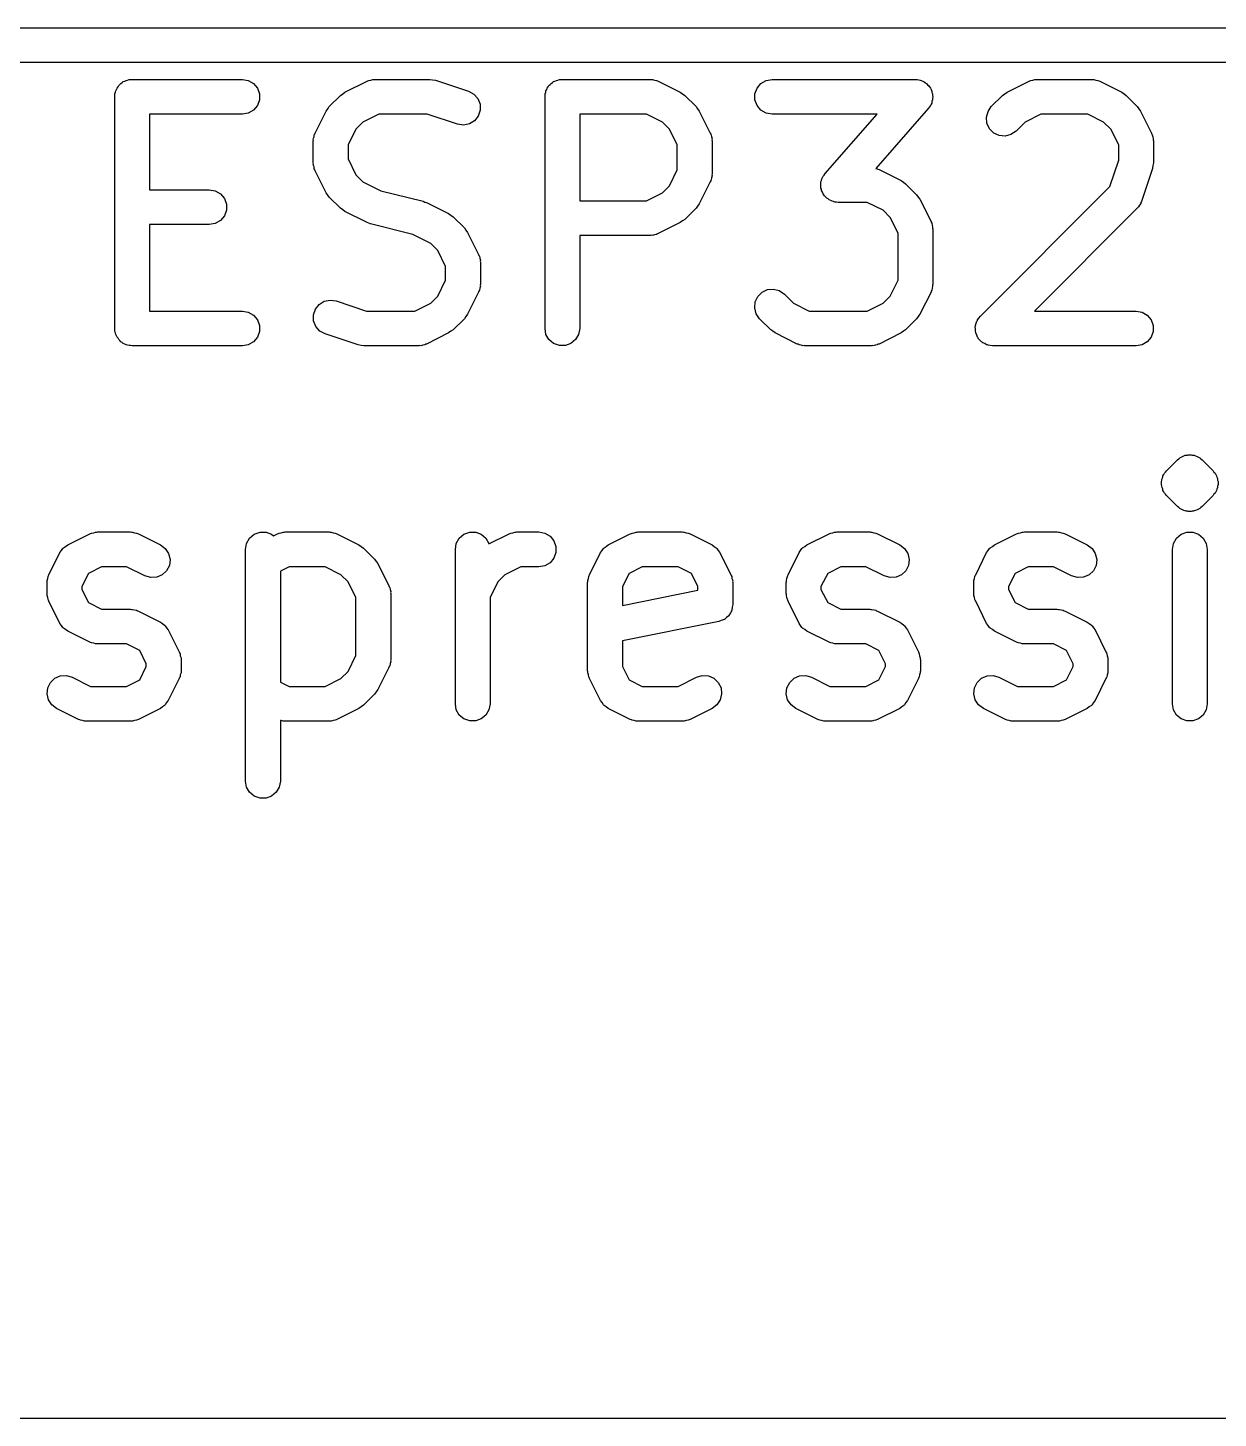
# Model space of a CAD drawing. Extents: x 142.1 to 238.7, y -137.2 to -60.7.
# Drawn here: x 192.92 to 198.06, y -66.95 to -60.95 of the extents above; entities that cross this region are included whole.
import ezdxf

# ---------------------------------------------------------------- set-up
doc = ezdxf.new("R2010")
doc.units = 0
doc.header["$MEASUREMENT"] = 0
doc.layers.add('BLACK', color=7, linetype='CONTINUOUS')

msp = doc.modelspace()

# ---------------------------------------------------------------- linework, layer by layer
at = {"layer": 'Black'}
for p, q in [((189.8, -60.955), (207.8, -60.955)), ((207.725, -61.105), (189.875, -61.105)), ((193.315, -61.2), (193.319, -61.1949)), ((193.319, -61.1949), (193.325, -61.1916)), ((193.325, -61.1916), (193.33, -61.1874)), ((193.33, -61.1874), (193.336, -61.1852)), ((193.336, -61.1852), (193.342, -61.1819)), ((193.342, -61.1819), (193.348, -61.1808)), ((193.348, -61.1808), (193.355, -61.1785)), ((193.355, -61.1785), (193.361, -61.1785)), ((193.361, -61.1785), (193.368, -61.1774)), ((193.368, -61.1774), (193.844, -61.1774)), ((193.844, -61.1774), (193.869, -61.1819)), ((193.869, -61.1819), (193.892, -61.1949)), ((193.892, -61.1949), (193.909, -61.2149)), ((194.286, -61.2329), (194.382, -61.1853)), ((194.382, -61.1853), (194.386, -61.1841)), ((194.386, -61.1841), (194.39, -61.1819)), ((194.39, -61.1819), (194.398, -61.1804)), ((194.398, -61.1804), (194.407, -61.1779)), ((194.407, -61.1779), (194.411, -61.1781)), ((194.411, -61.1781), (194.415, -61.1774)), ((194.415, -61.1774), (194.653, -61.1774)), ((194.653, -61.1774), (194.665, -61.1795)), ((194.665, -61.1795), (194.677, -61.1812)), ((194.677, -61.1812), (194.82, -61.2288)), ((195.172, -61.2), (195.177, -61.1949)), ((195.177, -61.1949), (195.182, -61.1916)), ((195.182, -61.1916), (195.187, -61.1874)), ((195.187, -61.1874), (195.193, -61.1852)), ((195.193, -61.1852), (195.199, -61.1819)), ((195.199, -61.1819), (195.206, -61.1808)), ((195.206, -61.1808), (195.212, -61.1785)), ((195.212, -61.1785), (195.218, -61.1785)), ((195.218, -61.1785), (195.225, -61.1774)), ((195.225, -61.1774), (195.606, -61.1774)), ((195.606, -61.1774), (195.61, -61.1781)), ((195.61, -61.1781), (195.614, -61.1779)), ((195.614, -61.1779), (195.623, -61.1804)), ((195.623, -61.1804), (195.631, -61.1819)), ((195.631, -61.1819), (195.635, -61.1841)), ((195.635, -61.1841), (195.639, -61.1853)), ((195.639, -61.1853), (195.734, -61.2329)), ((196.065, -61.2149), (196.081, -61.1949)), ((196.081, -61.1949), (196.104, -61.1819)), ((196.104, -61.1819), (196.13, -61.1774)), ((196.13, -61.1774), (196.749, -61.1774)), ((196.749, -61.1774), (196.756, -61.1787)), ((196.756, -61.1787), (196.763, -61.1788)), ((196.763, -61.1788), (196.769, -61.1809)), ((196.769, -61.1809), (196.774, -61.1819)), ((196.774, -61.1819), (196.781, -61.1856)), ((196.781, -61.1856), (196.787, -61.1882)), ((196.787, -61.1882), (196.792, -61.192)), ((196.792, -61.192), (196.797, -61.1949)), ((196.797, -61.1949), (196.801, -61.2005)), ((197.144, -61.2329), (197.239, -61.1853)), ((197.239, -61.1853), (197.243, -61.1841)), ((197.243, -61.1841), (197.247, -61.1819)), ((197.247, -61.1819), (197.255, -61.1804)), ((197.255, -61.1804), (197.264, -61.1779)), ((197.264, -61.1779), (197.268, -61.1781)), ((197.268, -61.1781), (197.272, -61.1774)), ((197.272, -61.1774), (197.51, -61.1774)), ((197.51, -61.1774), (197.515, -61.1781)), ((197.515, -61.1781), (197.519, -61.1779)), ((197.519, -61.1779), (197.527, -61.1804)), ((197.527, -61.1804), (197.536, -61.1819)), ((197.536, -61.1819), (197.54, -61.1841)), ((197.54, -61.1841), (197.544, -61.1853)), ((197.544, -61.1853), (197.639, -61.2329)), ((193.293, -61.2524), (193.294, -61.2459)), ((193.293, -62.2524), (193.293, -61.2524)), ((193.294, -61.2394), (193.296, -61.2332)), ((193.294, -61.2459), (193.294, -61.2394)), ((193.296, -61.2332), (193.297, -61.2267)), ((193.297, -61.2267), (193.3, -61.221)), ((193.3, -61.221), (193.303, -61.2149)), ((193.303, -61.2149), (193.307, -61.2099)), ((193.307, -61.2099), (193.31, -61.2042)), ((193.31, -61.2042), (193.315, -61.2)), ((193.909, -61.2149), (193.918, -61.2394)), ((193.918, -61.2394), (193.918, -61.2654)), ((194.219, -61.2946), (194.267, -61.247)), ((194.267, -61.247), (194.277, -61.2401)), ((194.277, -61.2401), (194.286, -61.2329)), ((194.82, -61.2288), (194.843, -61.2413)), ((194.843, -61.2413), (194.86, -61.2607)), ((195.15, -61.2524), (195.151, -61.2459)), ((195.15, -62.2524), (195.15, -61.2524)), ((195.151, -61.2394), (195.153, -61.2332)), ((195.151, -61.2459), (195.151, -61.2394)), ((195.153, -61.2332), (195.154, -61.2267)), ((195.154, -61.2267), (195.158, -61.221)), ((195.158, -61.221), (195.16, -61.2149)), ((195.16, -61.2149), (195.164, -61.2099)), ((195.164, -61.2099), (195.167, -61.2042)), ((195.167, -61.2042), (195.172, -61.2)), ((195.734, -61.2329), (195.744, -61.2401)), ((195.744, -61.2401), (195.754, -61.247)), ((195.754, -61.247), (195.802, -61.2946)), ((196.056, -61.2394), (196.065, -61.2149)), ((196.056, -61.2654), (196.056, -61.2394)), ((196.801, -61.2005), (196.807, -61.2054)), ((196.807, -61.2054), (196.81, -61.2104)), ((196.81, -61.2104), (196.814, -61.2149)), ((196.814, -61.2149), (196.816, -61.2218)), ((196.816, -61.2218), (196.82, -61.2282)), ((196.82, -61.2282), (196.82, -61.2339)), ((196.82, -61.2339), (196.822, -61.2394)), ((196.822, -61.2394), (196.822, -61.2467)), ((196.822, -61.2467), (196.824, -61.2539)), ((196.824, -61.2539), (196.822, -61.2596)), ((196.822, -61.2596), (196.822, -61.2654)), ((197.076, -61.2946), (197.124, -61.247)), ((197.124, -61.247), (197.134, -61.2401)), ((197.134, -61.2401), (197.144, -61.2329)), ((197.639, -61.2329), (197.649, -61.2401)), ((197.649, -61.2401), (197.659, -61.247)), ((197.659, -61.247), (197.706, -61.2946)), ((193.892, -61.3098), (193.869, -61.3229)), ((193.909, -61.2899), (193.892, -61.3098)), ((193.918, -61.2654), (193.909, -61.2899)), ((194.158, -61.4093), (194.205, -61.3141)), ((194.205, -61.3141), (194.212, -61.3044)), ((194.212, -61.3044), (194.219, -61.2946)), ((194.86, -61.2607), (194.87, -61.285)), ((194.87, -61.311), (194.862, -61.3357)), ((194.87, -61.285), (194.87, -61.311)), ((195.802, -61.2946), (195.808, -61.3044)), ((195.808, -61.3044), (195.816, -61.3141)), ((195.816, -61.3141), (195.863, -61.4093)), ((196.065, -61.2899), (196.056, -61.2654)), ((196.081, -61.3098), (196.065, -61.2899)), ((196.104, -61.3229), (196.081, -61.3098)), ((196.805, -61.3018), (196.578, -61.5618)), ((196.809, -61.2955), (196.805, -61.3018)), ((196.814, -61.2899), (196.809, -61.2955)), ((196.816, -61.2844), (196.814, -61.2899)), ((196.819, -61.2795), (196.816, -61.2844)), ((196.82, -61.2723), (196.819, -61.2795)), ((196.822, -61.2654), (196.82, -61.2723)), ((197.055, -61.3411), (197.062, -61.3159)), ((197.062, -61.3159), (197.076, -61.2946)), ((197.706, -61.2946), (197.713, -61.3044)), ((197.713, -61.3044), (197.72, -61.3141)), ((197.72, -61.3141), (197.768, -61.4093)), ((193.844, -61.3274), (193.443, -61.3274)), ((193.443, -61.3274), (193.443, -61.6536)), ((193.869, -61.3229), (193.844, -61.3274)), ((194.364, -61.3616), (194.334, -61.392)), ((194.433, -61.3274), (194.364, -61.3616)), ((194.641, -61.3274), (194.433, -61.3274)), ((194.772, -61.3712), (194.641, -61.3274)), ((194.798, -61.375), (194.772, -61.3712)), ((194.824, -61.3697), (194.798, -61.375)), ((194.846, -61.3561), (194.824, -61.3697)), ((194.862, -61.3357), (194.846, -61.3561)), ((195.3, -61.3274), (195.3, -61.7012)), ((195.588, -61.3274), (195.3, -61.3274)), ((195.657, -61.3616), (195.588, -61.3274)), ((195.687, -61.392), (195.657, -61.3616)), ((196.13, -61.3274), (196.104, -61.3229)), ((196.583, -61.3274), (196.13, -61.3274)), ((196.359, -61.5839), (196.583, -61.3274)), ((197.057, -61.367), (197.055, -61.3411)), ((197.068, -61.3906), (197.057, -61.367)), ((197.222, -61.3616), (197.183, -61.4007)), ((197.29, -61.3274), (197.222, -61.3616)), ((197.493, -61.3274), (197.29, -61.3274)), ((197.561, -61.3616), (197.493, -61.3274)), ((197.592, -61.392), (197.561, -61.3616)), ((194.15, -61.4343), (194.153, -61.4259)), ((194.151, -61.4386), (194.15, -61.4343)), ((194.15, -61.4429), (194.151, -61.4386)), ((194.153, -61.4259), (194.154, -61.4172)), ((194.154, -61.4172), (194.156, -61.4135)), ((194.156, -61.4135), (194.158, -61.4093)), ((194.334, -61.392), (194.3, -61.4606)), ((195.721, -61.4606), (195.687, -61.392)), ((195.863, -61.4093), (195.865, -61.4135)), ((195.865, -61.4135), (195.867, -61.4172)), ((195.867, -61.4172), (195.868, -61.4259)), ((195.868, -61.4259), (195.871, -61.4343)), ((195.871, -61.4343), (195.87, -61.4386)), ((195.87, -61.4386), (195.871, -61.4429)), ((197.087, -61.4091), (197.068, -61.3906)), ((197.11, -61.4201), (197.087, -61.4091)), ((197.136, -61.4223), (197.11, -61.4201)), ((197.161, -61.4156), (197.136, -61.4223)), ((197.183, -61.4007), (197.161, -61.4156)), ((197.626, -61.4606), (197.592, -61.392)), ((197.768, -61.4093), (197.769, -61.4135)), ((197.769, -61.4135), (197.771, -61.4172)), ((197.771, -61.4172), (197.773, -61.4259)), ((197.773, -61.4259), (197.775, -61.4343)), ((197.775, -61.4343), (197.775, -61.4386)), ((197.775, -61.4386), (197.776, -61.4429)), ((194.15, -61.5381), (194.15, -61.4429)), ((194.3, -61.4606), (194.3, -61.5204)), ((195.721, -61.568), (195.721, -61.4606)), ((195.871, -61.4429), (195.871, -61.5857)), ((197.626, -61.5259), (197.626, -61.4606)), ((197.776, -61.4429), (197.776, -61.5381)), ((194.151, -61.5424), (194.15, -61.5381)), ((194.15, -61.5467), (194.151, -61.5424)), ((194.153, -61.5551), (194.15, -61.5467)), ((194.154, -61.5637), (194.153, -61.5551)), ((194.3, -61.5204), (194.334, -61.5889)), ((197.588, -61.6404), (197.626, -61.5259)), ((197.774, -61.5499), (197.772, -61.5618)), ((197.776, -61.5381), (197.774, -61.5499)), ((194.156, -61.5675), (194.154, -61.5637)), ((194.158, -61.5716), (194.156, -61.5675)), ((194.205, -61.6669), (194.158, -61.5716)), ((194.334, -61.5889), (194.364, -61.6193)), ((194.364, -61.6193), (194.441, -61.6578)), ((195.687, -61.6365), (195.721, -61.568)), ((195.863, -61.6193), (195.816, -61.7145)), ((195.865, -61.6151), (195.863, -61.6193)), ((195.867, -61.6114), (195.865, -61.6151)), ((195.868, -61.6027), (195.867, -61.6114)), ((195.871, -61.5943), (195.868, -61.6027)), ((195.871, -61.5857), (195.87, -61.59)), ((195.87, -61.59), (195.871, -61.5943)), ((196.341, -61.6203), (196.344, -61.6134)), ((196.344, -61.6134), (196.345, -61.6062)), ((196.345, -61.6062), (196.348, -61.6013)), ((196.348, -61.6013), (196.35, -61.5958)), ((196.35, -61.5958), (196.355, -61.5902)), ((196.355, -61.5902), (196.359, -61.5839)), ((196.578, -61.5618), (196.584, -61.5629)), ((196.584, -61.5629), (196.587, -61.565)), ((196.587, -61.565), (196.592, -61.5663)), ((196.592, -61.5663), (196.687, -61.6139)), ((196.687, -61.6139), (196.697, -61.621)), ((197.772, -61.5618), (197.724, -61.7047)), ((193.443, -61.6536), (193.701, -61.6536)), ((193.701, -61.6536), (193.727, -61.6581)), ((193.727, -61.6581), (193.749, -61.6711)), ((193.749, -61.6711), (193.766, -61.6911)), ((194.212, -61.6765), (194.205, -61.6669)), ((194.219, -61.6864), (194.212, -61.6765)), ((194.441, -61.6578), (194.624, -61.7034)), ((195.588, -61.7012), (195.657, -61.6669)), ((195.657, -61.6669), (195.687, -61.6365)), ((196.34, -61.6318), (196.341, -61.6261)), ((196.341, -61.639), (196.34, -61.6318)), ((196.341, -61.6261), (196.341, -61.6203)), ((196.341, -61.6464), (196.341, -61.639)), ((196.343, -61.6518), (196.341, -61.6464)), ((196.344, -61.6575), (196.343, -61.6518)), ((196.348, -61.6639), (196.344, -61.6575)), ((196.35, -61.6708), (196.348, -61.6639)), ((196.354, -61.6753), (196.35, -61.6708)), ((196.357, -61.6803), (196.354, -61.6753)), ((196.697, -61.621), (196.706, -61.6279)), ((196.706, -61.6279), (196.754, -61.6755)), ((196.754, -61.6755), (196.761, -61.6854)), ((197.029, -62.1993), (197.588, -61.6404)), ((193.766, -61.6911), (193.775, -61.7155)), ((193.775, -61.7155), (193.775, -61.7416)), ((194.267, -61.734), (194.219, -61.6864)), ((194.277, -61.7409), (194.267, -61.734)), ((194.624, -61.7034), (194.631, -61.7068)), ((194.631, -61.7068), (194.639, -61.7091)), ((194.639, -61.7091), (194.734, -61.7567)), ((195.3, -61.7012), (195.588, -61.7012)), ((195.802, -61.734), (195.754, -61.7816)), ((195.808, -61.7242), (195.802, -61.734)), ((195.816, -61.7145), (195.808, -61.7242)), ((196.362, -61.6852), (196.357, -61.6803)), ((196.367, -61.6908), (196.362, -61.6852)), ((196.372, -61.6937), (196.367, -61.6908)), ((196.376, -61.6975), (196.372, -61.6937)), ((196.383, -61.7001), (196.376, -61.6975)), ((196.39, -61.7038), (196.383, -61.7001)), ((196.395, -61.7048), (196.39, -61.7038)), ((196.401, -61.7069), (196.395, -61.7048)), ((196.408, -61.7071), (196.401, -61.7069)), ((196.415, -61.7083), (196.408, -61.7071)), ((196.54, -61.7083), (196.415, -61.7083)), ((196.609, -61.7426), (196.54, -61.7083)), ((196.761, -61.6854), (196.768, -61.695)), ((196.768, -61.695), (196.816, -61.7903)), ((197.706, -61.734), (197.263, -62.1774)), ((197.709, -61.7304), (197.706, -61.734)), ((197.712, -61.7276), (197.709, -61.7304)), ((197.716, -61.7199), (197.712, -61.7276)), ((197.721, -61.7126), (197.716, -61.7199)), ((197.722, -61.7085), (197.721, -61.7126)), ((197.724, -61.7047), (197.722, -61.7085)), ((193.727, -61.799), (193.701, -61.8036)), ((193.749, -61.786), (193.727, -61.799)), ((193.766, -61.7661), (193.749, -61.786)), ((193.775, -61.7416), (193.766, -61.7661)), ((194.286, -61.748), (194.277, -61.7409)), ((194.382, -61.7957), (194.286, -61.748)), ((194.39, -61.798), (194.382, -61.7957)), ((194.397, -61.8013), (194.39, -61.798)), ((194.734, -61.7567), (194.744, -61.7639)), ((194.744, -61.7639), (194.754, -61.7708)), ((194.754, -61.7708), (194.802, -61.8184)), ((195.734, -61.7957), (195.639, -61.8433)), ((195.744, -61.7885), (195.734, -61.7957)), ((195.754, -61.7816), (195.744, -61.7885)), ((196.639, -61.773), (196.609, -61.7426)), ((196.674, -61.8415), (196.639, -61.773)), ((196.816, -61.7903), (196.817, -61.7944)), ((196.817, -61.7944), (196.819, -61.7982)), ((196.819, -61.7982), (196.821, -61.8068)), ((193.701, -61.8036), (193.443, -61.8036)), ((193.443, -61.8036), (193.443, -62.1774)), ((194.58, -61.847), (194.397, -61.8013)), ((194.657, -61.8854), (194.58, -61.847)), ((194.802, -61.8184), (194.808, -61.8282)), ((194.808, -61.8282), (194.816, -61.8379)), ((194.816, -61.8379), (194.863, -61.9331)), ((195.606, -61.8512), (195.3, -61.8512)), ((195.3, -61.8512), (195.3, -62.2524)), ((195.61, -61.8504), (195.606, -61.8512)), ((195.614, -61.8507), (195.61, -61.8504)), ((195.623, -61.8482), (195.614, -61.8507)), ((195.631, -61.8467), (195.623, -61.8482)), ((195.635, -61.8445), (195.631, -61.8467)), ((195.639, -61.8433), (195.635, -61.8445)), ((196.674, -62.0442), (196.674, -61.8415)), ((196.821, -61.8068), (196.823, -61.8152)), ((196.823, -61.8152), (196.823, -61.8196)), ((196.823, -61.8196), (196.824, -61.8238)), ((196.824, -61.8238), (196.824, -62.0619)), ((194.687, -61.9159), (194.657, -61.8854)), ((194.721, -61.9844), (194.687, -61.9159)), ((194.863, -61.9331), (194.865, -61.9373)), ((194.865, -61.9373), (194.867, -61.941)), ((194.867, -61.941), (194.868, -61.9497)), ((194.868, -61.9497), (194.871, -61.9581)), ((194.871, -61.9581), (194.87, -61.9624)), ((194.87, -61.9624), (194.871, -61.9667)), ((194.871, -61.9667), (194.871, -62.0619)), ((194.721, -62.0442), (194.721, -61.9844)), ((194.687, -62.1127), (194.721, -62.0442)), ((194.863, -62.0954), (194.816, -62.1907)), ((194.865, -62.0913), (194.863, -62.0954)), ((194.867, -62.0876), (194.865, -62.0913)), ((194.868, -62.0789), (194.867, -62.0876)), ((194.871, -62.0705), (194.868, -62.0789)), ((194.871, -62.0619), (194.87, -62.0662)), ((194.87, -62.0662), (194.871, -62.0705)), ((196.068, -62.1141), (196.087, -62.0957)), ((196.087, -62.0957), (196.11, -62.0847)), ((196.11, -62.0847), (196.136, -62.0824)), ((196.136, -62.0824), (196.161, -62.0892)), ((196.161, -62.0892), (196.183, -62.1041)), ((196.639, -62.1127), (196.674, -62.0442)), ((196.816, -62.0954), (196.768, -62.1907)), ((196.817, -62.0913), (196.816, -62.0954)), ((196.819, -62.0876), (196.817, -62.0913)), ((196.821, -62.0789), (196.819, -62.0876)), ((196.823, -62.0705), (196.821, -62.0789)), ((196.824, -62.0619), (196.823, -62.0662)), ((196.823, -62.0662), (196.823, -62.0705)), ((194.159, -62.169), (194.175, -62.1486)), ((194.175, -62.1486), (194.197, -62.135)), ((194.197, -62.135), (194.223, -62.1298)), ((194.223, -62.1298), (194.248, -62.1336)), ((194.248, -62.1336), (194.38, -62.1774)), ((194.588, -62.1774), (194.657, -62.1431)), ((194.657, -62.1431), (194.687, -62.1127)), ((196.055, -62.1637), (196.057, -62.1377)), ((196.057, -62.1377), (196.068, -62.1141)), ((196.183, -62.1041), (196.222, -62.1431)), ((196.222, -62.1431), (196.29, -62.1774)), ((196.54, -62.1774), (196.609, -62.1431)), ((196.609, -62.1431), (196.639, -62.1127)), ((193.443, -62.1774), (193.844, -62.1774)), ((193.844, -62.1774), (193.869, -62.1819)), ((193.869, -62.1819), (193.892, -62.1949)), ((193.892, -62.1949), (193.909, -62.2149)), ((193.909, -62.2149), (193.918, -62.2394)), ((194.151, -62.1938), (194.159, -62.169)), ((194.151, -62.2198), (194.151, -62.1938)), ((194.161, -62.244), (194.151, -62.2198)), ((194.38, -62.1774), (194.588, -62.1774)), ((194.802, -62.2102), (194.754, -62.2578)), ((194.808, -62.2003), (194.802, -62.2102)), ((194.816, -62.1907), (194.808, -62.2003)), ((196.062, -62.1888), (196.055, -62.1637)), ((196.076, -62.2102), (196.062, -62.1888)), ((196.124, -62.2578), (196.076, -62.2102)), ((196.29, -62.1774), (196.54, -62.1774)), ((196.754, -62.2102), (196.706, -62.2578)), ((196.761, -62.2003), (196.754, -62.2102)), ((196.768, -62.1907), (196.761, -62.2003)), ((197.014, -62.2207), (197.016, -62.218)), ((197.016, -62.218), (197.017, -62.2149)), ((197.017, -62.2149), (197.023, -62.2074)), ((197.023, -62.2074), (197.029, -62.1993)), ((197.263, -62.1774), (197.701, -62.1774)), ((197.701, -62.1774), (197.727, -62.1819)), ((197.727, -62.1819), (197.749, -62.1949)), ((197.749, -62.1949), (197.766, -62.2149)), ((197.766, -62.2149), (197.775, -62.2394)), ((193.294, -62.2588), (193.293, -62.2524)), ((193.294, -62.2654), (193.294, -62.2588)), ((193.296, -62.2716), (193.294, -62.2654)), ((193.297, -62.278), (193.296, -62.2716)), ((193.3, -62.2837), (193.297, -62.278)), ((193.918, -62.2654), (193.909, -62.2899)), ((193.918, -62.2394), (193.918, -62.2654)), ((194.178, -62.2635), (194.161, -62.244)), ((194.201, -62.2759), (194.178, -62.2635)), ((194.344, -62.3235), (194.201, -62.2759)), ((194.734, -62.2718), (194.639, -62.3195)), ((194.744, -62.2647), (194.734, -62.2718)), ((194.754, -62.2578), (194.744, -62.2647)), ((195.154, -62.278), (195.15, -62.2524)), ((195.167, -62.3006), (195.154, -62.278)), ((195.295, -62.278), (195.282, -62.3006)), ((195.3, -62.2524), (195.295, -62.278)), ((196.134, -62.2647), (196.124, -62.2578)), ((196.144, -62.2718), (196.134, -62.2647)), ((196.239, -62.3195), (196.144, -62.2718)), ((196.687, -62.2718), (196.592, -62.3195)), ((196.697, -62.2647), (196.687, -62.2718)), ((196.706, -62.2578), (196.697, -62.2647)), ((197.007, -62.2458), (197.008, -62.2427)), ((197.008, -62.2556), (197.007, -62.2458)), ((197.008, -62.2394), (197.011, -62.2301)), ((197.008, -62.2427), (197.008, -62.2394)), ((197.008, -62.2654), (197.008, -62.2556)), ((197.009, -62.2685), (197.008, -62.2654)), ((197.009, -62.2718), (197.009, -62.2685)), ((197.014, -62.2807), (197.009, -62.2718)), ((197.011, -62.2301), (197.014, -62.2207)), ((197.775, -62.2654), (197.766, -62.2899)), ((197.775, -62.2394), (197.775, -62.2654)), ((193.303, -62.2899), (193.3, -62.2837)), ((193.307, -62.2949), (193.303, -62.2899)), ((193.31, -62.3006), (193.307, -62.2949)), ((193.315, -62.3048), (193.31, -62.3006)), ((193.319, -62.3098), (193.315, -62.3048)), ((193.325, -62.3131), (193.319, -62.3098)), ((193.33, -62.3173), (193.325, -62.3131)), ((193.336, -62.3196), (193.33, -62.3173)), ((193.342, -62.3229), (193.336, -62.3196)), ((193.348, -62.324), (193.342, -62.3229)), ((193.355, -62.3262), (193.348, -62.324)), ((193.361, -62.3262), (193.355, -62.3262)), ((193.368, -62.3274), (193.361, -62.3262)), ((193.844, -62.3274), (193.368, -62.3274)), ((193.869, -62.3229), (193.844, -62.3274)), ((193.892, -62.3098), (193.869, -62.3229)), ((193.909, -62.2899), (193.892, -62.3098)), ((194.356, -62.3253), (194.344, -62.3235)), ((194.368, -62.3274), (194.356, -62.3253)), ((194.606, -62.3274), (194.368, -62.3274)), ((194.61, -62.3266), (194.606, -62.3274)), ((194.614, -62.3269), (194.61, -62.3266)), ((194.623, -62.3244), (194.614, -62.3269)), ((194.631, -62.3229), (194.623, -62.3244)), ((194.635, -62.3207), (194.631, -62.3229)), ((194.639, -62.3195), (194.635, -62.3207)), ((195.187, -62.3173), (195.167, -62.3006)), ((195.212, -62.3262), (195.187, -62.3173)), ((195.238, -62.3262), (195.212, -62.3262)), ((195.262, -62.3173), (195.238, -62.3262)), ((195.282, -62.3006), (195.262, -62.3173)), ((196.243, -62.3207), (196.239, -62.3195)), ((196.247, -62.3229), (196.243, -62.3207)), ((196.255, -62.3244), (196.247, -62.3229)), ((196.264, -62.3269), (196.255, -62.3244)), ((196.268, -62.3266), (196.264, -62.3269)), ((196.272, -62.3274), (196.268, -62.3266)), ((196.558, -62.3274), (196.272, -62.3274)), ((196.562, -62.3266), (196.558, -62.3274)), ((196.567, -62.3269), (196.562, -62.3266)), ((196.575, -62.3244), (196.567, -62.3269)), ((196.584, -62.3229), (196.575, -62.3244)), ((196.587, -62.3207), (196.584, -62.3229)), ((196.592, -62.3195), (196.587, -62.3207)), ((197.017, -62.2899), (197.014, -62.2807)), ((197.019, -62.2924), (197.017, -62.2899)), ((197.02, -62.2954), (197.019, -62.2924)), ((197.027, -62.3023), (197.02, -62.2954)), ((197.034, -62.3098), (197.027, -62.3023)), ((197.037, -62.3115), (197.034, -62.3098)), ((197.039, -62.3138), (197.037, -62.3115)), ((197.048, -62.318), (197.039, -62.3138)), ((197.056, -62.3229), (197.048, -62.318)), ((197.06, -62.3234), (197.056, -62.3229)), ((197.062, -62.3248), (197.06, -62.3234)), ((197.072, -62.3257), (197.062, -62.3248)), ((197.082, -62.3274), (197.072, -62.3257)), ((197.701, -62.3274), (197.082, -62.3274)), ((197.727, -62.3229), (197.701, -62.3274)), ((197.749, -62.3098), (197.727, -62.3229)), ((197.766, -62.2899), (197.749, -62.3098)), ((197.832, -62.867), (197.88, -62.8193)), ((197.88, -62.8193), (197.885, -62.8156)), ((197.885, -62.8156), (197.89, -62.8109)), ((197.89, -62.8109), (197.893, -62.8095)), ((197.893, -62.8095), (197.895, -62.8074)), ((197.895, -62.8074), (197.898, -62.8063)), ((197.898, -62.8063), (197.901, -62.8044)), ((197.901, -62.8044), (197.907, -62.8027)), ((197.907, -62.8027), (197.913, -62.7999)), ((197.913, -62.7999), (197.917, -62.7996)), ((197.917, -62.7996), (197.92, -62.7985)), ((197.92, -62.7985), (197.923, -62.7985)), ((197.923, -62.7985), (197.926, -62.7977)), ((197.926, -62.7977), (197.933, -62.7982)), ((197.933, -62.7982), (197.939, -62.7977)), ((197.939, -62.7977), (197.943, -62.7985)), ((197.943, -62.7985), (197.946, -62.7985)), ((197.946, -62.7985), (197.949, -62.7996)), ((197.949, -62.7996), (197.952, -62.7999)), ((197.952, -62.7999), (197.958, -62.8027)), ((197.958, -62.8027), (197.965, -62.8044)), ((197.965, -62.8044), (197.967, -62.8063)), ((197.967, -62.8063), (197.97, -62.8074)), ((197.97, -62.8074), (197.973, -62.8095)), ((197.973, -62.8095), (197.976, -62.8109)), ((197.976, -62.8109), (197.981, -62.8156)), ((197.981, -62.8156), (197.986, -62.8193)), ((197.986, -62.8193), (198.034, -62.867)), ((197.821, -62.8829), (197.824, -62.877)), ((197.824, -62.877), (197.828, -62.8723)), ((197.828, -62.8723), (197.832, -62.867)), ((198.034, -62.867), (198.037, -62.8723)), ((198.037, -62.8723), (198.042, -62.877)), ((198.042, -62.877), (198.045, -62.8829)), ((197.811, -62.9135), (197.812, -62.9071)), ((197.811, -62.92), (197.811, -62.9135)), ((197.811, -62.9265), (197.811, -62.92)), ((197.812, -62.9329), (197.811, -62.9265)), ((197.812, -62.9071), (197.813, -62.9006)), ((197.813, -62.9394), (197.812, -62.9329)), ((197.813, -62.9006), (197.816, -62.8946)), ((197.816, -62.9454), (197.813, -62.9394)), ((197.816, -62.8946), (197.817, -62.8883)), ((197.817, -62.8883), (197.821, -62.8829)), ((198.045, -62.8829), (198.048, -62.8883)), ((198.048, -62.8883), (198.05, -62.8946)), ((198.05, -62.8946), (198.053, -62.9006)), ((198.053, -62.9394), (198.05, -62.9454)), ((198.053, -62.9006), (198.053, -62.9071)), ((198.053, -62.9071), (198.055, -62.9135)), ((198.055, -62.9265), (198.053, -62.9329)), ((198.053, -62.9329), (198.053, -62.9394)), ((198.055, -62.9135), (198.055, -62.92)), ((198.055, -62.92), (198.055, -62.9265)), ((197.817, -62.9517), (197.816, -62.9454)), ((197.821, -62.9571), (197.817, -62.9517)), ((197.824, -62.963), (197.821, -62.9571)), ((197.828, -62.9677), (197.824, -62.963)), ((197.832, -62.973), (197.828, -62.9677)), ((197.88, -63.0207), (197.832, -62.973)), ((198.034, -62.973), (197.986, -63.0207)), ((198.037, -62.9677), (198.034, -62.973)), ((198.042, -62.963), (198.037, -62.9677)), ((198.045, -62.9571), (198.042, -62.963)), ((198.048, -62.9517), (198.045, -62.9571)), ((198.05, -62.9454), (198.048, -62.9517)), ((197.885, -63.0244), (197.88, -63.0207)), ((197.89, -63.0291), (197.885, -63.0244)), ((197.893, -63.0305), (197.89, -63.0291)), ((197.895, -63.0326), (197.893, -63.0305)), ((197.898, -63.0337), (197.895, -63.0326)), ((197.901, -63.0356), (197.898, -63.0337)), ((197.907, -63.0373), (197.901, -63.0356)), ((197.913, -63.0401), (197.907, -63.0373)), ((197.917, -63.0404), (197.913, -63.0401)), ((197.92, -63.0415), (197.917, -63.0404)), ((197.923, -63.0415), (197.92, -63.0415)), ((197.926, -63.0423), (197.923, -63.0415)), ((197.933, -63.0418), (197.926, -63.0423)), ((197.939, -63.0423), (197.933, -63.0418)), ((197.943, -63.0415), (197.939, -63.0423)), ((197.946, -63.0415), (197.943, -63.0415)), ((197.949, -63.0403), (197.946, -63.0415)), ((197.952, -63.0401), (197.949, -63.0403)), ((197.958, -63.0373), (197.952, -63.0401)), ((197.965, -63.0356), (197.958, -63.0373)), ((197.967, -63.0337), (197.965, -63.0356)), ((197.97, -63.0326), (197.967, -63.0337)), ((197.973, -63.0305), (197.97, -63.0326)), ((197.976, -63.0291), (197.973, -63.0305)), ((197.981, -63.0244), (197.976, -63.0291)), ((197.986, -63.0207), (197.981, -63.0244)), ((193.09, -63.1863), (193.185, -63.1386)), ((193.185, -63.1386), (193.189, -63.1374)), ((193.189, -63.1374), (193.193, -63.1352)), ((193.193, -63.1352), (193.202, -63.1337)), ((193.202, -63.1337), (193.21, -63.1312)), ((193.21, -63.1312), (193.214, -63.1315)), ((193.214, -63.1315), (193.219, -63.1307)), ((193.219, -63.1307), (193.361, -63.1307)), ((193.361, -63.1307), (193.366, -63.1315)), ((193.366, -63.1315), (193.37, -63.1312)), ((193.37, -63.1312), (193.378, -63.1337)), ((193.378, -63.1337), (193.387, -63.1352)), ((193.387, -63.1352), (193.391, -63.1374)), ((193.391, -63.1374), (193.395, -63.1386)), ((193.395, -63.1386), (193.49, -63.1863)), ((193.862, -63.1801), (193.875, -63.1575)), ((193.875, -63.1575), (193.895, -63.1408)), ((193.895, -63.1408), (193.92, -63.1319)), ((193.92, -63.1319), (193.946, -63.1319)), ((193.946, -63.1319), (193.97, -63.1408)), ((193.97, -63.1408), (193.978, -63.147)), ((193.978, -63.147), (193.995, -63.1386)), ((193.995, -63.1386), (193.999, -63.1374)), ((193.999, -63.1374), (194.002, -63.1352)), ((194.002, -63.1352), (194.011, -63.1337)), ((194.011, -63.1337), (194.02, -63.1312)), ((194.02, -63.1312), (194.024, -63.1315)), ((194.024, -63.1315), (194.028, -63.1307)), ((194.028, -63.1307), (194.219, -63.1307)), ((194.219, -63.1307), (194.223, -63.1315)), ((194.223, -63.1315), (194.227, -63.1312)), ((194.227, -63.1312), (194.236, -63.1337)), ((194.236, -63.1337), (194.244, -63.1352)), ((194.244, -63.1352), (194.248, -63.1374)), ((194.248, -63.1374), (194.252, -63.1386)), ((194.252, -63.1386), (194.347, -63.1863)), ((194.767, -63.1801), (194.78, -63.1575)), ((194.78, -63.1575), (194.8, -63.1408)), ((194.8, -63.1408), (194.825, -63.1319)), ((194.825, -63.1319), (194.851, -63.1319)), ((194.851, -63.1319), (194.875, -63.1408)), ((194.875, -63.1408), (194.895, -63.1575)), ((194.895, -63.1575), (194.908, -63.1801)), ((194.908, -63.1817), (194.995, -63.1386)), ((194.995, -63.1386), (194.999, -63.1374)), ((194.999, -63.1374), (195.002, -63.1352)), ((195.002, -63.1352), (195.011, -63.1337)), ((195.011, -63.1337), (195.02, -63.1312)), ((195.02, -63.1312), (195.024, -63.1315)), ((195.024, -63.1315), (195.028, -63.1307)), ((195.028, -63.1307), (195.123, -63.1307)), ((195.123, -63.1307), (195.149, -63.1352)), ((195.149, -63.1352), (195.172, -63.1483)), ((195.172, -63.1483), (195.188, -63.1682)), ((195.188, -63.1682), (195.197, -63.1927)), ((195.423, -63.1863), (195.518, -63.1386)), ((195.518, -63.1386), (195.523, -63.1374)), ((195.523, -63.1374), (195.526, -63.1352)), ((195.526, -63.1352), (195.535, -63.1337)), ((195.535, -63.1337), (195.543, -63.1312)), ((195.543, -63.1312), (195.548, -63.1315)), ((195.548, -63.1315), (195.552, -63.1307)), ((195.552, -63.1307), (195.742, -63.1307)), ((195.742, -63.1307), (195.747, -63.1315)), ((195.747, -63.1315), (195.751, -63.1312)), ((195.751, -63.1312), (195.759, -63.1337)), ((195.759, -63.1337), (195.768, -63.1352)), ((195.768, -63.1352), (195.772, -63.1374)), ((195.772, -63.1374), (195.776, -63.1386)), ((195.776, -63.1386), (195.871, -63.1863)), ((196.28, -63.1863), (196.376, -63.1386)), ((196.376, -63.1386), (196.38, -63.1374)), ((196.38, -63.1374), (196.383, -63.1352)), ((196.383, -63.1352), (196.392, -63.1337)), ((196.392, -63.1337), (196.4, -63.1312)), ((196.4, -63.1312), (196.405, -63.1315)), ((196.405, -63.1315), (196.409, -63.1307)), ((196.409, -63.1307), (196.552, -63.1307)), ((196.552, -63.1307), (196.556, -63.1315)), ((196.556, -63.1315), (196.56, -63.1312)), ((196.56, -63.1312), (196.569, -63.1337)), ((196.569, -63.1337), (196.578, -63.1352)), ((196.578, -63.1352), (196.581, -63.1374)), ((196.581, -63.1374), (196.585, -63.1386)), ((196.585, -63.1386), (196.681, -63.1863)), ((197.09, -63.1863), (197.185, -63.1386)), ((197.185, -63.1386), (197.189, -63.1374)), ((197.189, -63.1374), (197.193, -63.1352)), ((197.193, -63.1352), (197.202, -63.1337)), ((197.202, -63.1337), (197.21, -63.1312)), ((197.21, -63.1312), (197.214, -63.1315)), ((197.214, -63.1315), (197.219, -63.1307)), ((197.219, -63.1307), (197.361, -63.1307)), ((197.361, -63.1307), (197.366, -63.1315)), ((197.366, -63.1315), (197.37, -63.1312)), ((197.37, -63.1312), (197.378, -63.1337)), ((197.378, -63.1337), (197.387, -63.1352)), ((197.387, -63.1352), (197.391, -63.1374)), ((197.391, -63.1374), (197.395, -63.1386)), ((197.395, -63.1386), (197.49, -63.1863)), ((197.862, -63.1801), (197.875, -63.1575)), ((197.875, -63.1575), (197.895, -63.1408)), ((197.895, -63.1408), (197.92, -63.1319)), ((197.92, -63.1319), (197.946, -63.1319)), ((197.946, -63.1319), (197.97, -63.1408)), ((197.97, -63.1408), (197.99, -63.1575)), ((197.99, -63.1575), (198.003, -63.1801)), ((193.009, -63.315), (193.056, -63.2198)), ((193.056, -63.2198), (193.063, -63.211)), ((193.063, -63.211), (193.069, -63.2018)), ((193.069, -63.2018), (193.071, -63.2005)), ((193.071, -63.2005), (193.072, -63.1989)), ((193.072, -63.1989), (193.081, -63.1928)), ((193.081, -63.1928), (193.09, -63.1863)), ((193.49, -63.1863), (193.511, -63.2018)), ((193.511, -63.2018), (193.525, -63.2235)), ((193.525, -63.2235), (193.532, -63.2488)), ((193.858, -63.2057), (193.862, -63.1801)), ((193.858, -64.2057), (193.858, -63.2057)), ((194.347, -63.1863), (194.357, -63.1934)), ((194.357, -63.1934), (194.367, -63.2003)), ((194.367, -63.2003), (194.414, -63.2479)), ((194.763, -63.2057), (194.767, -63.1801)), ((194.763, -63.8724), (194.763, -63.2057)), ((194.908, -63.1801), (194.908, -63.1817)), ((195.197, -63.2187), (195.188, -63.2432)), ((195.197, -63.1927), (195.197, -63.2187)), ((195.342, -63.315), (195.39, -63.2198)), ((195.39, -63.2198), (195.396, -63.211)), ((195.396, -63.211), (195.402, -63.2018)), ((195.402, -63.2018), (195.404, -63.2005)), ((195.404, -63.2005), (195.405, -63.1989)), ((195.405, -63.1989), (195.414, -63.1928)), ((195.414, -63.1928), (195.423, -63.1863)), ((195.871, -63.1863), (195.88, -63.1928)), ((195.88, -63.1928), (195.889, -63.1989)), ((195.889, -63.1989), (195.89, -63.2005)), ((195.89, -63.2005), (195.892, -63.2018)), ((195.892, -63.2018), (195.898, -63.211)), ((195.898, -63.211), (195.905, -63.2198)), ((195.905, -63.2198), (195.952, -63.315)), ((196.199, -63.315), (196.247, -63.2198)), ((196.247, -63.2198), (196.253, -63.211)), ((196.253, -63.211), (196.259, -63.2018)), ((196.259, -63.2018), (196.261, -63.2005)), ((196.261, -63.2005), (196.262, -63.1989)), ((196.262, -63.1989), (196.271, -63.1928)), ((196.271, -63.1928), (196.28, -63.1863)), ((196.681, -63.1863), (196.702, -63.2018)), ((196.702, -63.2018), (196.716, -63.2235)), ((196.716, -63.2235), (196.722, -63.2488)), ((197.009, -63.315), (197.056, -63.2198)), ((197.056, -63.2198), (197.063, -63.211)), ((197.063, -63.211), (197.069, -63.2018)), ((197.069, -63.2018), (197.071, -63.2005)), ((197.071, -63.2005), (197.072, -63.1989)), ((197.072, -63.1989), (197.081, -63.1928)), ((197.081, -63.1928), (197.09, -63.1863)), ((197.49, -63.1863), (197.511, -63.2018)), ((197.511, -63.2018), (197.525, -63.2235)), ((197.525, -63.2235), (197.532, -63.2488)), ((197.858, -63.2057), (197.862, -63.1801)), ((197.858, -63.8724), (197.858, -63.2057)), ((198.003, -63.1801), (198.008, -63.2057)), ((198.008, -63.2057), (198.008, -63.8724)), ((193.236, -63.2807), (193.179, -63.3092)), ((193.344, -63.2807), (193.236, -63.2807)), ((193.423, -63.3204), (193.344, -63.2807)), ((193.517, -63.298), (193.498, -63.3159)), ((193.529, -63.2747), (193.517, -63.298)), ((193.532, -63.2488), (193.529, -63.2747)), ((194.046, -63.2807), (194.008, -63.2997)), ((194.008, -63.2997), (194.008, -63.7784)), ((194.201, -63.2807), (194.046, -63.2807)), ((194.269, -63.315), (194.201, -63.2807)), ((194.414, -63.2479), (194.421, -63.2578)), ((194.421, -63.2578), (194.429, -63.2674)), ((194.429, -63.2674), (194.476, -63.3626)), ((195.046, -63.2807), (194.977, -63.315)), ((195.123, -63.2807), (195.046, -63.2807)), ((195.149, -63.2762), (195.123, -63.2807)), ((195.172, -63.2632), (195.149, -63.2762)), ((195.188, -63.2432), (195.172, -63.2632)), ((195.57, -63.2807), (195.513, -63.3092)), ((195.725, -63.2807), (195.57, -63.2807)), ((195.782, -63.3092), (195.725, -63.2807)), ((196.427, -63.2807), (196.37, -63.3092)), ((196.534, -63.2807), (196.427, -63.2807)), ((196.614, -63.3204), (196.534, -63.2807)), ((196.707, -63.298), (196.688, -63.3159)), ((196.719, -63.2747), (196.707, -63.298)), ((196.722, -63.2488), (196.719, -63.2747)), ((197.236, -63.2807), (197.179, -63.3092)), ((197.344, -63.2807), (197.236, -63.2807)), ((197.423, -63.3204), (197.344, -63.2807)), ((197.517, -63.298), (197.498, -63.3159)), ((197.529, -63.2747), (197.517, -63.298)), ((197.532, -63.2488), (197.529, -63.2747)), ((193.001, -63.34), (193.004, -63.3316)), ((193.001, -63.3443), (193.001, -63.34)), ((193.001, -63.3486), (193.001, -63.3443)), ((193.001, -63.3962), (193.001, -63.3486)), ((193.004, -63.3316), (193.005, -63.3229)), ((193.005, -63.3229), (193.007, -63.3192)), ((193.007, -63.3192), (193.009, -63.315)), ((193.179, -63.3092), (193.151, -63.3663)), ((193.448, -63.3278), (193.423, -63.3204)), ((193.474, -63.3263), (193.448, -63.3278)), ((193.498, -63.3159), (193.474, -63.3263)), ((194.3, -63.3454), (194.269, -63.315)), ((194.334, -63.4139), (194.3, -63.3454)), ((194.947, -63.3454), (194.913, -63.4139)), ((194.977, -63.315), (194.947, -63.3454)), ((195.334, -63.3486), (195.335, -63.3443)), ((195.334, -63.7295), (195.334, -63.3486)), ((195.335, -63.34), (195.337, -63.3316)), ((195.335, -63.3443), (195.335, -63.34)), ((195.337, -63.3316), (195.339, -63.3229)), ((195.339, -63.3229), (195.341, -63.3192)), ((195.341, -63.3192), (195.342, -63.315)), ((195.513, -63.3092), (195.484, -63.3663)), ((195.81, -63.3663), (195.782, -63.3092)), ((195.952, -63.315), (195.954, -63.3192)), ((195.954, -63.3192), (195.956, -63.3229)), ((195.956, -63.3229), (195.957, -63.3316)), ((195.957, -63.3316), (195.96, -63.34)), ((195.96, -63.34), (195.959, -63.3443)), ((195.959, -63.3443), (195.96, -63.3486)), ((195.96, -63.3486), (195.96, -63.4438)), ((196.191, -63.3486), (196.192, -63.3443)), ((196.191, -63.3962), (196.191, -63.3486)), ((196.192, -63.34), (196.194, -63.3316)), ((196.192, -63.3443), (196.192, -63.34)), ((196.194, -63.3316), (196.196, -63.3229)), ((196.196, -63.3229), (196.198, -63.3192)), ((196.198, -63.3192), (196.199, -63.315)), ((196.37, -63.3092), (196.341, -63.3663)), ((196.639, -63.3278), (196.614, -63.3204)), ((196.665, -63.3263), (196.639, -63.3278)), ((196.688, -63.3159), (196.665, -63.3263)), ((197.001, -63.34), (197.004, -63.3316)), ((197.001, -63.3443), (197.001, -63.34)), ((197.001, -63.3486), (197.001, -63.3443)), ((197.001, -63.3962), (197.001, -63.3486)), ((197.004, -63.3316), (197.005, -63.3229)), ((197.005, -63.3229), (197.007, -63.3192)), ((197.007, -63.3192), (197.009, -63.315)), ((197.179, -63.3092), (197.151, -63.3663)), ((197.448, -63.3278), (197.423, -63.3204)), ((197.474, -63.3263), (197.448, -63.3278)), ((197.498, -63.3159), (197.474, -63.3263)), ((193.001, -63.4004), (193.001, -63.3962)), ((193.001, -63.4048), (193.001, -63.4004)), ((193.004, -63.4132), (193.001, -63.4048)), ((193.005, -63.4218), (193.004, -63.4132)), ((193.151, -63.3663), (193.151, -63.3785)), ((193.151, -63.3785), (193.179, -63.4355)), ((194.334, -63.6642), (194.334, -63.4139)), ((194.476, -63.3626), (194.477, -63.3668)), ((194.477, -63.3668), (194.48, -63.3705)), ((194.48, -63.3705), (194.481, -63.3792)), ((194.481, -63.3792), (194.484, -63.3876)), ((194.484, -63.3876), (194.483, -63.3919)), ((194.483, -63.3919), (194.484, -63.3962)), ((194.484, -63.3962), (194.484, -63.6819)), ((194.913, -63.4139), (194.913, -63.8724)), ((195.484, -63.3663), (195.484, -63.4476)), ((195.484, -63.4476), (195.81, -63.3823)), ((195.81, -63.3823), (195.81, -63.3663)), ((196.192, -63.4004), (196.191, -63.3962)), ((196.192, -63.4048), (196.192, -63.4004)), ((196.194, -63.4132), (196.192, -63.4048)), ((196.196, -63.4218), (196.194, -63.4132)), ((196.341, -63.3663), (196.341, -63.3785)), ((196.341, -63.3785), (196.37, -63.4355)), ((197.001, -63.4004), (197.001, -63.3962)), ((197.001, -63.4048), (197.001, -63.4004)), ((197.004, -63.4132), (197.001, -63.4048)), ((197.005, -63.4218), (197.004, -63.4132)), ((197.151, -63.3663), (197.151, -63.3785)), ((197.151, -63.3785), (197.179, -63.4355)), ((193.007, -63.4256), (193.005, -63.4218)), ((193.009, -63.4297), (193.007, -63.4256)), ((193.056, -63.525), (193.009, -63.4297)), ((193.179, -63.4355), (193.236, -63.464)), ((193.236, -63.464), (193.361, -63.464)), ((193.361, -63.464), (193.366, -63.4648)), ((193.366, -63.4648), (193.37, -63.4645)), ((193.37, -63.4645), (193.378, -63.467)), ((193.378, -63.467), (193.387, -63.4686)), ((193.387, -63.4686), (193.391, -63.4707)), ((193.391, -63.4707), (193.395, -63.472)), ((193.395, -63.472), (193.49, -63.5196)), ((195.95, -63.48), (195.944, -63.4907)), ((195.956, -63.4695), (195.95, -63.48)), ((195.958, -63.4558), (195.956, -63.4678)), ((195.956, -63.4678), (195.956, -63.4686)), ((195.956, -63.4686), (195.956, -63.4695)), ((195.96, -63.4438), (195.958, -63.4558)), ((196.198, -63.4256), (196.196, -63.4218)), ((196.199, -63.4297), (196.198, -63.4256)), ((196.247, -63.525), (196.199, -63.4297)), ((196.37, -63.4355), (196.427, -63.464)), ((196.427, -63.464), (196.552, -63.464)), ((196.552, -63.464), (196.556, -63.4648)), ((196.556, -63.4648), (196.56, -63.4645)), ((196.56, -63.4645), (196.569, -63.467)), ((196.569, -63.467), (196.578, -63.4686)), ((196.578, -63.4686), (196.581, -63.4707)), ((196.581, -63.4707), (196.585, -63.472)), ((196.585, -63.472), (196.681, -63.5196)), ((197.007, -63.4256), (197.005, -63.4218)), ((197.009, -63.4297), (197.007, -63.4256)), ((197.056, -63.525), (197.009, -63.4297)), ((197.179, -63.4355), (197.236, -63.464)), ((197.236, -63.464), (197.361, -63.464)), ((197.361, -63.464), (197.366, -63.4648)), ((197.366, -63.4648), (197.37, -63.4645)), ((197.37, -63.4645), (197.378, -63.467)), ((197.378, -63.467), (197.387, -63.4686)), ((197.387, -63.4686), (197.391, -63.4707)), ((197.391, -63.4707), (197.395, -63.472)), ((197.395, -63.472), (197.49, -63.5196)), ((193.063, -63.5338), (193.056, -63.525)), ((193.069, -63.543), (193.063, -63.5338)), ((193.49, -63.5196), (193.499, -63.5261)), ((193.499, -63.5261), (193.508, -63.5322)), ((193.508, -63.5322), (193.509, -63.5339)), ((193.509, -63.5339), (193.511, -63.5351)), ((193.511, -63.5351), (193.517, -63.5443)), ((195.9, -63.5174), (195.484, -63.6005)), ((195.911, -63.5129), (195.9, -63.5174)), ((195.923, -63.5088), (195.911, -63.5129)), ((195.924, -63.5079), (195.923, -63.5082)), ((195.923, -63.5082), (195.923, -63.5088)), ((195.933, -63.4998), (195.924, -63.5079)), ((195.943, -63.492), (195.933, -63.4998)), ((195.944, -63.4907), (195.943, -63.4913)), ((195.943, -63.4913), (195.943, -63.492)), ((196.253, -63.5338), (196.247, -63.525)), ((196.259, -63.543), (196.253, -63.5338)), ((196.681, -63.5196), (196.69, -63.5261)), ((196.69, -63.5261), (196.699, -63.5322)), ((196.699, -63.5322), (196.7, -63.5339)), ((196.7, -63.5339), (196.702, -63.5351)), ((196.702, -63.5351), (196.708, -63.5443)), ((197.063, -63.5338), (197.056, -63.525)), ((197.069, -63.543), (197.063, -63.5338)), ((197.49, -63.5196), (197.499, -63.5261)), ((197.499, -63.5261), (197.508, -63.5322)), ((197.508, -63.5322), (197.509, -63.5339)), ((197.509, -63.5339), (197.511, -63.5351)), ((197.511, -63.5351), (197.517, -63.5443)), ((193.071, -63.5442), (193.069, -63.543)), ((193.072, -63.5459), (193.071, -63.5442)), ((193.081, -63.552), (193.072, -63.5459)), ((193.09, -63.5585), (193.081, -63.552)), ((193.185, -63.6061), (193.09, -63.5585)), ((193.517, -63.5443), (193.524, -63.5531)), ((193.524, -63.5531), (193.571, -63.6484)), ((196.261, -63.5442), (196.259, -63.543)), ((196.262, -63.5459), (196.261, -63.5442)), ((196.271, -63.552), (196.262, -63.5459)), ((196.28, -63.5585), (196.271, -63.552)), ((196.376, -63.6061), (196.28, -63.5585)), ((196.708, -63.5443), (196.714, -63.5531)), ((196.714, -63.5531), (196.762, -63.6484)), ((197.071, -63.5442), (197.069, -63.543)), ((197.072, -63.5459), (197.071, -63.5442)), ((197.081, -63.552), (197.072, -63.5459)), ((197.09, -63.5585), (197.081, -63.552)), ((197.185, -63.6061), (197.09, -63.5585)), ((197.517, -63.5443), (197.524, -63.5531)), ((197.524, -63.5531), (197.571, -63.6484)), ((193.189, -63.6074), (193.185, -63.6061)), ((193.193, -63.6095), (193.189, -63.6074)), ((193.202, -63.6111), (193.193, -63.6095)), ((193.21, -63.6136), (193.202, -63.6111)), ((193.214, -63.6133), (193.21, -63.6136)), ((193.219, -63.614), (193.214, -63.6133)), ((193.344, -63.614), (193.219, -63.614)), ((193.401, -63.6426), (193.344, -63.614)), ((193.429, -63.6996), (193.401, -63.6426)), ((193.571, -63.6484), (193.573, -63.6525)), ((193.573, -63.6525), (193.575, -63.6563)), ((193.575, -63.6563), (193.576, -63.6649)), ((195.484, -63.6005), (195.484, -63.7118)), ((196.38, -63.6074), (196.376, -63.6061)), ((196.383, -63.6095), (196.38, -63.6074)), ((196.392, -63.6111), (196.383, -63.6095)), ((196.4, -63.6136), (196.392, -63.6111)), ((196.405, -63.6133), (196.4, -63.6136)), ((196.409, -63.614), (196.405, -63.6133)), ((196.534, -63.614), (196.409, -63.614)), ((196.591, -63.6426), (196.534, -63.614)), ((196.62, -63.6996), (196.591, -63.6426)), ((196.762, -63.6484), (196.763, -63.6525)), ((196.763, -63.6525), (196.765, -63.6563)), ((196.765, -63.6563), (196.767, -63.6649)), ((197.189, -63.6074), (197.185, -63.6061)), ((197.193, -63.6095), (197.189, -63.6074)), ((197.202, -63.6111), (197.193, -63.6095)), ((197.21, -63.6136), (197.202, -63.6111)), ((197.214, -63.6133), (197.21, -63.6136)), ((197.219, -63.614), (197.214, -63.6133)), ((197.344, -63.614), (197.219, -63.614)), ((197.401, -63.6426), (197.344, -63.614)), ((197.429, -63.6996), (197.401, -63.6426)), ((197.571, -63.6484), (197.573, -63.6525)), ((197.573, -63.6525), (197.575, -63.6563)), ((197.575, -63.6563), (197.576, -63.6649)), ((193.401, -63.7689), (193.429, -63.7118)), ((193.429, -63.7118), (193.429, -63.6996)), ((193.576, -63.6649), (193.579, -63.6733)), ((193.579, -63.6733), (193.579, -63.6776)), ((193.579, -63.6776), (193.579, -63.6819)), ((193.579, -63.6819), (193.579, -63.7295)), ((194.3, -63.7327), (194.334, -63.6642)), ((194.476, -63.7154), (194.429, -63.8107)), ((194.477, -63.7113), (194.476, -63.7154)), ((194.48, -63.7076), (194.477, -63.7113)), ((194.481, -63.6989), (194.48, -63.7076)), ((194.484, -63.6905), (194.481, -63.6989)), ((194.484, -63.6819), (194.483, -63.6862)), ((194.483, -63.6862), (194.484, -63.6905)), ((195.484, -63.7118), (195.513, -63.7689)), ((196.591, -63.7689), (196.62, -63.7118)), ((196.62, -63.7118), (196.62, -63.6996)), ((196.767, -63.6649), (196.769, -63.6733)), ((196.769, -63.6733), (196.769, -63.6776)), ((196.769, -63.6776), (196.77, -63.6819)), ((196.77, -63.6819), (196.77, -63.7295)), ((197.401, -63.7689), (197.429, -63.7118)), ((197.429, -63.7118), (197.429, -63.6996)), ((197.576, -63.6649), (197.579, -63.6733)), ((197.579, -63.6733), (197.579, -63.6776)), ((197.579, -63.6776), (197.579, -63.6819)), ((197.579, -63.6819), (197.579, -63.7295)), ((193.015, -63.7801), (193.034, -63.7622)), ((193.034, -63.7622), (193.058, -63.7518)), ((193.058, -63.7518), (193.084, -63.7503)), ((193.084, -63.7503), (193.109, -63.7577)), ((193.109, -63.7577), (193.189, -63.7974)), ((193.344, -63.7974), (193.401, -63.7689)), ((193.571, -63.7631), (193.524, -63.8583)), ((193.573, -63.7589), (193.571, -63.7631)), ((193.575, -63.7552), (193.573, -63.7589)), ((193.576, -63.7465), (193.575, -63.7552)), ((193.579, -63.7381), (193.576, -63.7465)), ((193.579, -63.7295), (193.579, -63.7338)), ((193.579, -63.7338), (193.579, -63.7381)), ((194.008, -63.7784), (194.046, -63.7974)), ((194.201, -63.7974), (194.269, -63.7631)), ((194.269, -63.7631), (194.3, -63.7327)), ((195.335, -63.7338), (195.334, -63.7295)), ((195.335, -63.7381), (195.335, -63.7338)), ((195.337, -63.7465), (195.335, -63.7381)), ((195.339, -63.7552), (195.337, -63.7465)), ((195.341, -63.7589), (195.339, -63.7552)), ((195.342, -63.7631), (195.341, -63.7589)), ((195.39, -63.8583), (195.342, -63.7631)), ((195.513, -63.7689), (195.57, -63.7974)), ((195.725, -63.7974), (195.804, -63.7577)), ((195.804, -63.7577), (195.829, -63.7503)), ((195.829, -63.7503), (195.855, -63.7518)), ((195.855, -63.7518), (195.879, -63.7622)), ((195.879, -63.7622), (195.898, -63.7801)), ((196.206, -63.7801), (196.225, -63.7622)), ((196.225, -63.7622), (196.249, -63.7518)), ((196.249, -63.7518), (196.275, -63.7503)), ((196.275, -63.7503), (196.3, -63.7577)), ((196.3, -63.7577), (196.379, -63.7974)), ((196.534, -63.7974), (196.591, -63.7689)), ((196.762, -63.7631), (196.714, -63.8583)), ((196.763, -63.7589), (196.762, -63.7631)), ((196.765, -63.7552), (196.763, -63.7589)), ((196.767, -63.7465), (196.765, -63.7552)), ((196.769, -63.7381), (196.767, -63.7465)), ((196.77, -63.7295), (196.769, -63.7338)), ((196.769, -63.7338), (196.769, -63.7381)), ((197.015, -63.7801), (197.034, -63.7622)), ((197.034, -63.7622), (197.058, -63.7518)), ((197.058, -63.7518), (197.084, -63.7503)), ((197.084, -63.7503), (197.109, -63.7577)), ((197.109, -63.7577), (197.189, -63.7974)), ((197.344, -63.7974), (197.401, -63.7689)), ((197.571, -63.7631), (197.524, -63.8583)), ((197.573, -63.7589), (197.571, -63.7631)), ((197.575, -63.7552), (197.573, -63.7589)), ((197.576, -63.7465), (197.575, -63.7552)), ((197.579, -63.7381), (197.576, -63.7465)), ((197.579, -63.7295), (197.579, -63.7338)), ((197.579, -63.7338), (197.579, -63.7381)), ((193.001, -63.8293), (193.004, -63.8034)), ((193.007, -63.8546), (193.001, -63.8293)), ((193.004, -63.8034), (193.015, -63.7801)), ((193.189, -63.7974), (193.344, -63.7974)), ((194.046, -63.7974), (194.201, -63.7974)), ((194.414, -63.8302), (194.367, -63.8778)), ((194.421, -63.8203), (194.414, -63.8302)), ((194.429, -63.8107), (194.421, -63.8203)), ((195.57, -63.7974), (195.725, -63.7974)), ((195.898, -63.7801), (195.91, -63.8034)), ((195.912, -63.8293), (195.906, -63.8546)), ((195.91, -63.8034), (195.912, -63.8293)), ((196.191, -63.8293), (196.194, -63.8034)), ((196.197, -63.8546), (196.191, -63.8293)), ((196.194, -63.8034), (196.206, -63.7801)), ((196.379, -63.7974), (196.534, -63.7974)), ((197.001, -63.8293), (197.004, -63.8034)), ((197.007, -63.8546), (197.001, -63.8293)), ((197.004, -63.8034), (197.015, -63.7801)), ((197.189, -63.7974), (197.344, -63.7974)), ((193.021, -63.8763), (193.007, -63.8546)), ((193.042, -63.8918), (193.021, -63.8763)), ((193.137, -63.9395), (193.042, -63.8918)), ((193.49, -63.8918), (193.395, -63.9395)), ((193.499, -63.8853), (193.49, -63.8918)), ((193.508, -63.8792), (193.499, -63.8853)), ((193.509, -63.8776), (193.508, -63.8792)), ((193.511, -63.8763), (193.509, -63.8776)), ((193.517, -63.8671), (193.511, -63.8763)), ((193.524, -63.8583), (193.517, -63.8671)), ((194.347, -63.8918), (194.252, -63.9395)), ((194.357, -63.8847), (194.347, -63.8918)), ((194.367, -63.8778), (194.357, -63.8847)), ((194.767, -63.898), (194.763, -63.8724)), ((194.78, -63.9206), (194.767, -63.898)), ((194.908, -63.898), (194.895, -63.9206)), ((194.913, -63.8724), (194.908, -63.898)), ((195.396, -63.8671), (195.39, -63.8583)), ((195.402, -63.8763), (195.396, -63.8671)), ((195.404, -63.8776), (195.402, -63.8763)), ((195.405, -63.8792), (195.404, -63.8776)), ((195.414, -63.8853), (195.405, -63.8792)), ((195.423, -63.8918), (195.414, -63.8853)), ((195.518, -63.9395), (195.423, -63.8918)), ((195.871, -63.8918), (195.776, -63.9395)), ((195.892, -63.8763), (195.871, -63.8918)), ((195.906, -63.8546), (195.892, -63.8763)), ((196.212, -63.8763), (196.197, -63.8546)), ((196.233, -63.8918), (196.212, -63.8763)), ((196.328, -63.9395), (196.233, -63.8918)), ((196.681, -63.8918), (196.585, -63.9395)), ((196.69, -63.8853), (196.681, -63.8918)), ((196.699, -63.8792), (196.69, -63.8853)), ((196.7, -63.8776), (196.699, -63.8792)), ((196.702, -63.8763), (196.7, -63.8776)), ((196.708, -63.8671), (196.702, -63.8763)), ((196.714, -63.8583), (196.708, -63.8671)), ((197.021, -63.8763), (197.007, -63.8546)), ((197.042, -63.8918), (197.021, -63.8763)), ((197.137, -63.9395), (197.042, -63.8918)), ((197.49, -63.8918), (197.395, -63.9395)), ((197.499, -63.8853), (197.49, -63.8918)), ((197.508, -63.8792), (197.499, -63.8853)), ((197.509, -63.8776), (197.508, -63.8792)), ((197.511, -63.8763), (197.509, -63.8776)), ((197.517, -63.8671), (197.511, -63.8763)), ((197.524, -63.8583), (197.517, -63.8671)), ((197.862, -63.898), (197.858, -63.8724)), ((197.875, -63.9206), (197.862, -63.898)), ((198.003, -63.898), (197.99, -63.9206)), ((198.008, -63.8724), (198.003, -63.898)), ((193.142, -63.9407), (193.137, -63.9395)), ((193.145, -63.9429), (193.142, -63.9407)), ((193.154, -63.9444), (193.145, -63.9429)), ((193.162, -63.9469), (193.154, -63.9444)), ((193.167, -63.9466), (193.162, -63.9469)), ((193.171, -63.9474), (193.167, -63.9466)), ((193.361, -63.9474), (193.171, -63.9474)), ((193.366, -63.9466), (193.361, -63.9474)), ((193.37, -63.9469), (193.366, -63.9466)), ((193.378, -63.9444), (193.37, -63.9469)), ((193.387, -63.9429), (193.378, -63.9444)), ((193.391, -63.9407), (193.387, -63.9429)), ((193.395, -63.9395), (193.391, -63.9407)), ((194.011, -63.9444), (194.008, -63.9438)), ((194.008, -63.9438), (194.008, -64.2057)), ((194.02, -63.9469), (194.011, -63.9444)), ((194.024, -63.9466), (194.02, -63.9469)), ((194.028, -63.9474), (194.024, -63.9466)), ((194.219, -63.9474), (194.028, -63.9474)), ((194.223, -63.9466), (194.219, -63.9474)), ((194.227, -63.9469), (194.223, -63.9466)), ((194.236, -63.9444), (194.227, -63.9469)), ((194.244, -63.9429), (194.236, -63.9444)), ((194.248, -63.9407), (194.244, -63.9429)), ((194.252, -63.9395), (194.248, -63.9407)), ((194.8, -63.9373), (194.78, -63.9206)), ((194.825, -63.9462), (194.8, -63.9373)), ((194.851, -63.9462), (194.825, -63.9462)), ((194.875, -63.9373), (194.851, -63.9462)), ((194.895, -63.9206), (194.875, -63.9373)), ((195.523, -63.9407), (195.518, -63.9395)), ((195.526, -63.9429), (195.523, -63.9407)), ((195.535, -63.9444), (195.526, -63.9429)), ((195.543, -63.9469), (195.535, -63.9444)), ((195.548, -63.9466), (195.543, -63.9469)), ((195.552, -63.9474), (195.548, -63.9466)), ((195.742, -63.9474), (195.552, -63.9474)), ((195.747, -63.9466), (195.742, -63.9474)), ((195.751, -63.9469), (195.747, -63.9466)), ((195.759, -63.9444), (195.751, -63.9469)), ((195.768, -63.9429), (195.759, -63.9444)), ((195.772, -63.9407), (195.768, -63.9429)), ((195.776, -63.9395), (195.772, -63.9407)), ((196.332, -63.9407), (196.328, -63.9395)), ((196.336, -63.9429), (196.332, -63.9407)), ((196.344, -63.9444), (196.336, -63.9429)), ((196.353, -63.9469), (196.344, -63.9444)), ((196.357, -63.9466), (196.353, -63.9469)), ((196.361, -63.9474), (196.357, -63.9466)), ((196.552, -63.9474), (196.361, -63.9474)), ((196.556, -63.9466), (196.552, -63.9474)), ((196.56, -63.9469), (196.556, -63.9466)), ((196.569, -63.9444), (196.56, -63.9469)), ((196.578, -63.9429), (196.569, -63.9444)), ((196.581, -63.9407), (196.578, -63.9429)), ((196.585, -63.9395), (196.581, -63.9407)), ((197.142, -63.9407), (197.137, -63.9395)), ((197.145, -63.9429), (197.142, -63.9407)), ((197.154, -63.9444), (197.145, -63.9429)), ((197.162, -63.9469), (197.154, -63.9444)), ((197.167, -63.9466), (197.162, -63.9469)), ((197.171, -63.9474), (197.167, -63.9466)), ((197.361, -63.9474), (197.171, -63.9474)), ((197.366, -63.9466), (197.361, -63.9474)), ((197.37, -63.9469), (197.366, -63.9466)), ((197.378, -63.9444), (197.37, -63.9469)), ((197.387, -63.9429), (197.378, -63.9444)), ((197.391, -63.9407), (197.387, -63.9429)), ((197.395, -63.9395), (197.391, -63.9407)), ((197.895, -63.9373), (197.875, -63.9206)), ((197.92, -63.9462), (197.895, -63.9373)), ((197.946, -63.9462), (197.92, -63.9462)), ((197.97, -63.9373), (197.946, -63.9462)), ((197.99, -63.9206), (197.97, -63.9373)), ((193.862, -64.2314), (193.858, -64.2057)), ((193.875, -64.2539), (193.862, -64.2314)), ((193.895, -64.2707), (193.875, -64.2539)), ((193.99, -64.2539), (193.97, -64.2707)), ((194.003, -64.2314), (193.99, -64.2539)), ((194.008, -64.2057), (194.003, -64.2314)), ((193.92, -64.2796), (193.895, -64.2707)), ((193.946, -64.2796), (193.92, -64.2796)), ((193.97, -64.2707), (193.946, -64.2796)), ((189.875, -66.955), (207.725, -66.955))]:
    msp.add_line(p, q, dxfattribs=at)

doc.saveas('drawing.dxf')
